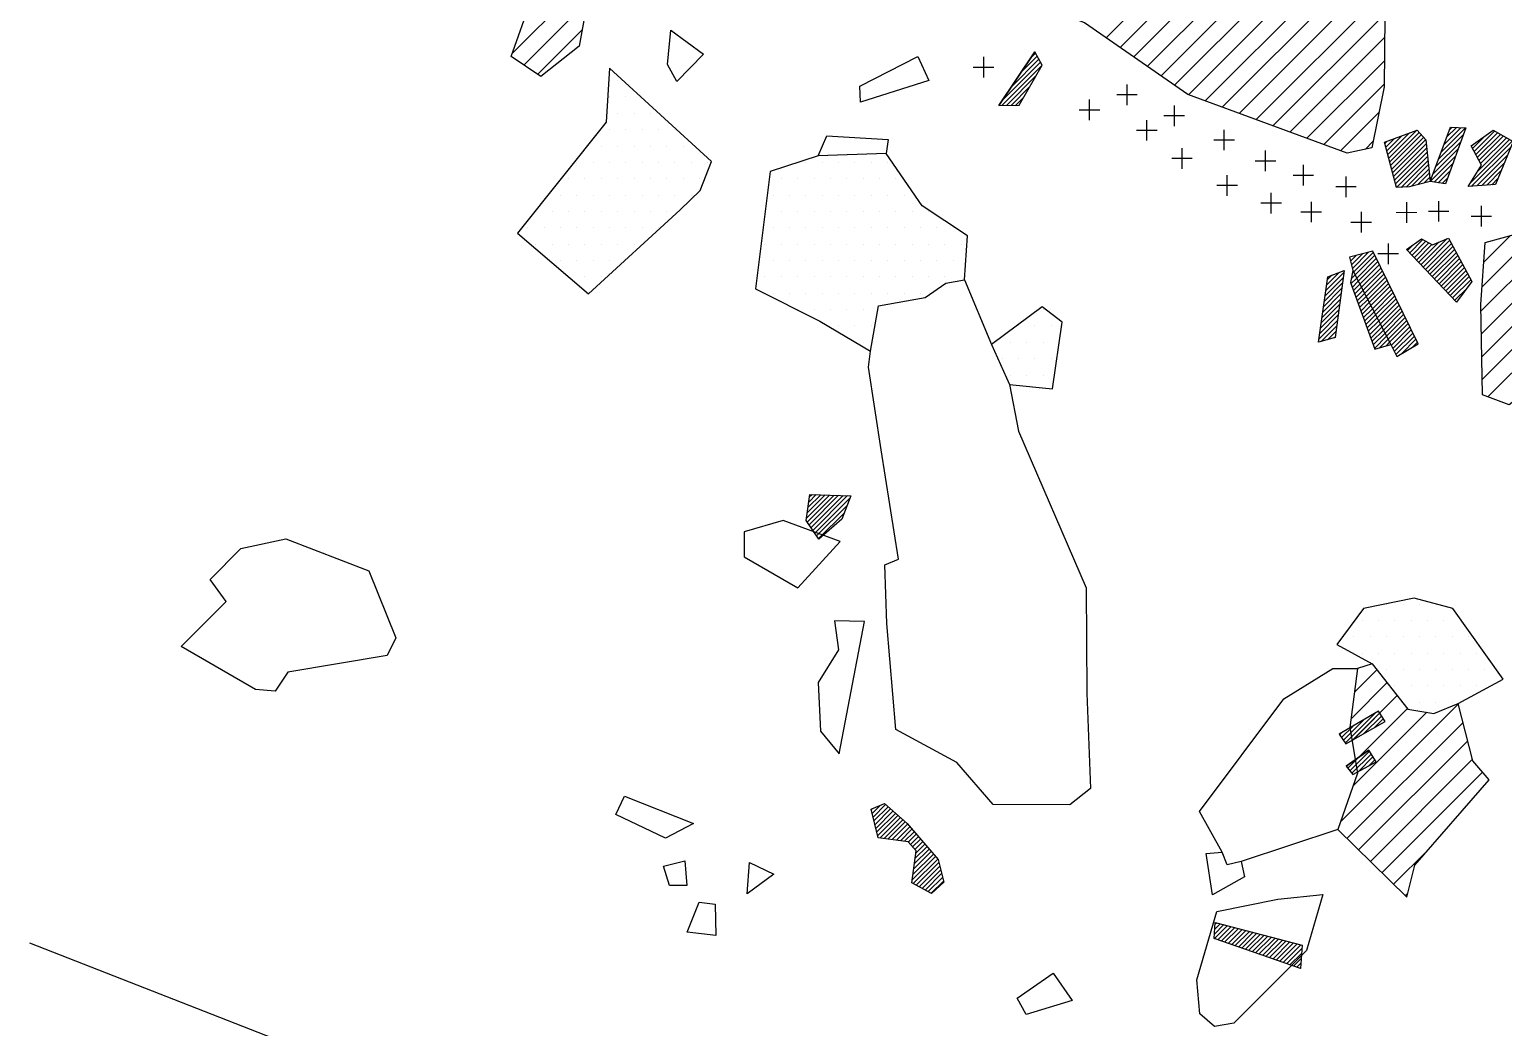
# Model space of a CAD drawing. Header units: metres. Extents: x -2.03 to 0.57, y -19.87 to -14.8.
# Drawn here: x -1.974 to -0.848, y -18.649 to -17.886 of the extents above; entities that cross this region are included whole.
import ezdxf

# ---------------------------------------------------------------- set-up
doc = ezdxf.new("R2010")
doc.units = ezdxf.units.M
doc.header["$LTSCALE"] = 25
doc.header["$MEASUREMENT"] = 0
doc.layers.get('0').update_dxf_attribs({"linetype": 'CONTINUOUS'})
for name, color, linetype in [('BEFUND', 1, 'CONTINUOUS'), ('FEUER', 1, 'CONTINUOUS'), ('KNOCHEN', 2, 'CONTINUOUS'), ('KNOCHENSCHRAFF', 2, 'CONTINUOUS'), ('STEINE', 4, 'CONTINUOUS'), ('STEINESCHRAFF', 4, 'CONTINUOUS')]:
    doc.layers.add(name, color=color, linetype=linetype)

# ---------------------------------------------------------------- blocks, each defined once
blk = doc.blocks.new('*X3')
at = {"color": 0}
for p, q in [((-152.5, -1792.5), (-152.5, -1792.5)), ((-153.125, -1793.75), (-153.125, -1793.75)), ((-151.875, -1793.75), (-151.875, -1793.75)), ((-152.5, -1795), (-152.5, -1795)), ((-151.25, -1795), (-151.25, -1795)), ((-150, -1795), (-150, -1795)), ((-153.125, -1796.25), (-153.125, -1796.25)), ((-151.875, -1796.25), (-151.875, -1796.25)), ((-150.625, -1796.25), (-150.625, -1796.25)), ((-149.375, -1796.25), (-149.375, -1796.25)), ((-148.125, -1796.25), (-148.125, -1796.25)), ((-153.75, -1797.5), (-153.75, -1797.5)), ((-152.5, -1797.5), (-152.5, -1797.5)), ((-151.25, -1797.5), (-151.25, -1797.5)), ((-150, -1797.5), (-150, -1797.5)), ((-148.75, -1797.5), (-148.75, -1797.5)), ((-147.5, -1797.5), (-147.5, -1797.5)), ((-155.625, -1798.75), (-155.625, -1798.75)), ((-154.375, -1798.75), (-154.375, -1798.75)), ((-153.125, -1798.75), (-153.125, -1798.75)), ((-151.875, -1798.75), (-151.875, -1798.75)), ((-150.625, -1798.75), (-150.625, -1798.75)), ((-149.375, -1798.75), (-149.375, -1798.75)), ((-148.125, -1798.75), (-148.125, -1798.75)), ((-146.875, -1798.75), (-146.875, -1798.75)), ((-145.625, -1798.75), (-145.625, -1798.75)), ((-138.125, -1798.75), (-138.125, -1798.75)), ((-136.875, -1798.75), (-136.875, -1798.75)), ((-135.625, -1798.75), (-135.625, -1798.75)), ((-134.375, -1798.75), (-134.375, -1798.75)), ((-133.125, -1798.75), (-133.125, -1798.75)), ((-131.875, -1798.75), (-131.875, -1798.75)), ((-156.25, -1800), (-156.25, -1800)), ((-155, -1800), (-155, -1800)), ((-153.75, -1800), (-153.75, -1800)), ((-152.5, -1800), (-152.5, -1800)), ((-151.25, -1800), (-151.25, -1800)), ((-150, -1800), (-150, -1800)), ((-148.75, -1800), (-148.75, -1800)), ((-147.5, -1800), (-147.5, -1800)), ((-146.25, -1800), (-146.25, -1800)), ((-140, -1800), (-140, -1800)), ((-138.75, -1800), (-138.75, -1800)), ((-137.5, -1800), (-137.5, -1800)), ((-136.25, -1800), (-136.25, -1800)), ((-135, -1800), (-135, -1800)), ((-133.75, -1800), (-133.75, -1800)), ((-132.5, -1800), (-132.5, -1800)), ((-131.25, -1800), (-131.25, -1800)), ((-156.875, -1801.25), (-156.875, -1801.25)), ((-155.625, -1801.25), (-155.625, -1801.25)), ((-154.375, -1801.25), (-154.375, -1801.25)), ((-153.125, -1801.25), (-153.125, -1801.25)), ((-151.875, -1801.25), (-151.875, -1801.25)), ((-150.625, -1801.25), (-150.625, -1801.25)), ((-149.375, -1801.25), (-149.375, -1801.25)), ((-148.125, -1801.25), (-148.125, -1801.25)), ((-146.875, -1801.25), (-146.875, -1801.25)), ((-140.625, -1801.25), (-140.625, -1801.25)), ((-139.375, -1801.25), (-139.375, -1801.25)), ((-138.125, -1801.25), (-138.125, -1801.25)), ((-136.875, -1801.25), (-136.875, -1801.25)), ((-135.625, -1801.25), (-135.625, -1801.25)), ((-134.375, -1801.25), (-134.375, -1801.25)), ((-133.125, -1801.25), (-133.125, -1801.25)), ((-131.875, -1801.25), (-131.875, -1801.25)), ((-130.625, -1801.25), (-130.625, -1801.25)), ((-158.75, -1802.5), (-158.75, -1802.5)), ((-157.5, -1802.5), (-157.5, -1802.5)), ((-156.25, -1802.5), (-156.25, -1802.5)), ((-155, -1802.5), (-155, -1802.5)), ((-153.75, -1802.5), (-153.75, -1802.5)), ((-152.5, -1802.5), (-152.5, -1802.5)), ((-151.25, -1802.5), (-151.25, -1802.5)), ((-150, -1802.5), (-150, -1802.5)), ((-148.75, -1802.5), (-148.75, -1802.5)), ((-140, -1802.5), (-140, -1802.5)), ((-138.75, -1802.5), (-138.75, -1802.5)), ((-137.5, -1802.5), (-137.5, -1802.5)), ((-136.25, -1802.5), (-136.25, -1802.5)), ((-135, -1802.5), (-135, -1802.5)), ((-133.75, -1802.5), (-133.75, -1802.5)), ((-132.5, -1802.5), (-132.5, -1802.5)), ((-131.25, -1802.5), (-131.25, -1802.5)), ((-130, -1802.5), (-130, -1802.5)), ((-128.75, -1802.5), (-128.75, -1802.5)), ((-159.375, -1803.75), (-159.375, -1803.75)), ((-158.125, -1803.75), (-158.125, -1803.75)), ((-156.875, -1803.75), (-156.875, -1803.75)), ((-155.625, -1803.75), (-155.625, -1803.75)), ((-154.375, -1803.75), (-154.375, -1803.75)), ((-153.125, -1803.75), (-153.125, -1803.75)), ((-151.875, -1803.75), (-151.875, -1803.75)), ((-150.625, -1803.75), (-150.625, -1803.75)), ((-149.375, -1803.75), (-149.375, -1803.75)), ((-140.625, -1803.75), (-140.625, -1803.75)), ((-139.375, -1803.75), (-139.375, -1803.75)), ((-138.125, -1803.75), (-138.125, -1803.75)), ((-136.875, -1803.75), (-136.875, -1803.75)), ((-135.625, -1803.75), (-135.625, -1803.75)), ((-134.375, -1803.75), (-134.375, -1803.75)), ((-133.125, -1803.75), (-133.125, -1803.75)), ((-131.875, -1803.75), (-131.875, -1803.75)), ((-130.625, -1803.75), (-130.625, -1803.75)), ((-129.375, -1803.75), (-129.375, -1803.75)), ((-128.125, -1803.75), (-128.125, -1803.75)), ((-126.875, -1803.75), (-126.875, -1803.75)), ((-158.75, -1805), (-158.75, -1805)), ((-157.5, -1805), (-157.5, -1805)), ((-156.25, -1805), (-156.25, -1805)), ((-155, -1805), (-155, -1805)), ((-153.75, -1805), (-153.75, -1805)), ((-152.5, -1805), (-152.5, -1805)), ((-151.25, -1805), (-151.25, -1805)), ((-141.25, -1805), (-141.25, -1805)), ((-140, -1805), (-140, -1805)), ((-138.75, -1805), (-138.75, -1805)), ((-137.5, -1805), (-137.5, -1805)), ((-136.25, -1805), (-136.25, -1805)), ((-135, -1805), (-135, -1805)), ((-133.75, -1805), (-133.75, -1805)), ((-132.5, -1805), (-132.5, -1805)), ((-131.25, -1805), (-131.25, -1805)), ((-130, -1805), (-130, -1805)), ((-128.75, -1805), (-128.75, -1805)), ((-127.5, -1805), (-127.5, -1805)), ((-126.25, -1805), (-126.25, -1805)), ((-156.875, -1806.25), (-156.875, -1806.25)), ((-155.625, -1806.25), (-155.625, -1806.25)), ((-154.375, -1806.25), (-154.375, -1806.25)), ((-153.125, -1806.25), (-153.125, -1806.25)), ((-140.625, -1806.25), (-140.625, -1806.25)), ((-139.375, -1806.25), (-139.375, -1806.25)), ((-138.125, -1806.25), (-138.125, -1806.25)), ((-136.875, -1806.25), (-136.875, -1806.25)), ((-135.625, -1806.25), (-135.625, -1806.25)), ((-134.375, -1806.25), (-134.375, -1806.25)), ((-133.125, -1806.25), (-133.125, -1806.25)), ((-131.875, -1806.25), (-131.875, -1806.25)), ((-130.625, -1806.25), (-130.625, -1806.25)), ((-129.375, -1806.25), (-129.375, -1806.25)), ((-128.125, -1806.25), (-128.125, -1806.25)), ((-126.875, -1806.25), (-126.875, -1806.25)), ((-155, -1807.5), (-155, -1807.5)), ((-153.75, -1807.5), (-153.75, -1807.5)), ((-141.25, -1807.5), (-141.25, -1807.5)), ((-140, -1807.5), (-140, -1807.5)), ((-138.75, -1807.5), (-138.75, -1807.5)), ((-137.5, -1807.5), (-137.5, -1807.5)), ((-136.25, -1807.5), (-136.25, -1807.5)), ((-135, -1807.5), (-135, -1807.5)), ((-133.75, -1807.5), (-133.75, -1807.5)), ((-132.5, -1807.5), (-132.5, -1807.5)), ((-131.25, -1807.5), (-131.25, -1807.5)), ((-130, -1807.5), (-130, -1807.5)), ((-128.75, -1807.5), (-128.75, -1807.5)), ((-127.5, -1807.5), (-127.5, -1807.5)), ((-126.25, -1807.5), (-126.25, -1807.5)), ((-140.625, -1808.75), (-140.625, -1808.75)), ((-139.375, -1808.75), (-139.375, -1808.75)), ((-138.125, -1808.75), (-138.125, -1808.75)), ((-136.875, -1808.75), (-136.875, -1808.75)), ((-135.625, -1808.75), (-135.625, -1808.75)), ((-134.375, -1808.75), (-134.375, -1808.75)), ((-133.125, -1808.75), (-133.125, -1808.75)), ((-131.875, -1808.75), (-131.875, -1808.75)), ((-130.625, -1808.75), (-130.625, -1808.75)), ((-129.375, -1808.75), (-129.375, -1808.75)), ((-138.75, -1810), (-138.75, -1810)), ((-137.5, -1810), (-137.5, -1810)), ((-136.25, -1810), (-136.25, -1810)), ((-135, -1810), (-135, -1810)), ((-133.75, -1810), (-133.75, -1810)), ((-120, -1810), (-120, -1810)), ((-135.625, -1811.25), (-135.625, -1811.25)), ((-134.375, -1811.25), (-134.375, -1811.25)), ((-133.125, -1811.25), (-133.125, -1811.25)), ((-121.875, -1811.25), (-121.875, -1811.25)), ((-120.625, -1811.25), (-120.625, -1811.25)), ((-119.375, -1811.25), (-119.375, -1811.25)), ((-133.75, -1812.5), (-133.75, -1812.5)), ((-122.5, -1812.5), (-122.5, -1812.5)), ((-121.25, -1812.5), (-121.25, -1812.5)), ((-120, -1812.5), (-120, -1812.5)), ((-123.125, -1813.75), (-123.125, -1813.75)), ((-121.875, -1813.75), (-121.875, -1813.75)), ((-120.625, -1813.75), (-120.625, -1813.75)), ((-119.375, -1813.75), (-119.375, -1813.75)), ((-122.5, -1815), (-122.5, -1815)), ((-121.25, -1815), (-121.25, -1815)), ((-120, -1815), (-120, -1815)), ((-93.75, -1832.5), (-93.75, -1832.5)), ((-92.5, -1832.5), (-92.5, -1832.5)), ((-91.25, -1832.5), (-91.25, -1832.5)), ((-90, -1832.5), (-90, -1832.5)), ((-95.625, -1833.75), (-95.625, -1833.75)), ((-94.375, -1833.75), (-94.375, -1833.75)), ((-93.125, -1833.75), (-93.125, -1833.75)), ((-91.875, -1833.75), (-91.875, -1833.75)), ((-90.625, -1833.75), (-90.625, -1833.75)), ((-89.375, -1833.75), (-89.375, -1833.75)), ((-88.125, -1833.75), (-88.125, -1833.75)), ((-96.25, -1835), (-96.25, -1835)), ((-95, -1835), (-95, -1835)), ((-93.75, -1835), (-93.75, -1835)), ((-92.5, -1835), (-92.5, -1835)), ((-91.25, -1835), (-91.25, -1835)), ((-90, -1835), (-90, -1835)), ((-88.75, -1835), (-88.75, -1835)), ((-87.5, -1835), (-87.5, -1835)), ((-95.625, -1836.25), (-95.625, -1836.25)), ((-94.375, -1836.25), (-94.375, -1836.25)), ((-93.125, -1836.25), (-93.125, -1836.25)), ((-91.875, -1836.25), (-91.875, -1836.25)), ((-90.625, -1836.25), (-90.625, -1836.25)), ((-89.375, -1836.25), (-89.375, -1836.25)), ((-88.125, -1836.25), (-88.125, -1836.25)), ((-86.875, -1836.25), (-86.875, -1836.25)), ((-93.75, -1837.5), (-93.75, -1837.5)), ((-92.5, -1837.5), (-92.5, -1837.5)), ((-91.25, -1837.5), (-91.25, -1837.5)), ((-90, -1837.5), (-90, -1837.5)), ((-88.75, -1837.5), (-88.75, -1837.5)), ((-87.5, -1837.5), (-87.5, -1837.5)), ((-86.25, -1837.5), (-86.25, -1837.5)), ((-93.125, -1838.75), (-93.125, -1838.75)), ((-91.875, -1838.75), (-91.875, -1838.75)), ((-90.625, -1838.75), (-90.625, -1838.75)), ((-89.375, -1838.75), (-89.375, -1838.75)), ((-88.125, -1838.75), (-88.125, -1838.75)), ((-86.875, -1838.75), (-86.875, -1838.75)), ((-92.5, -1840), (-92.5, -1840)), ((-91.25, -1840), (-91.25, -1840)), ((-90, -1840), (-90, -1840)), ((-88.75, -1840), (-88.75, -1840))]:
    blk.add_line(p, q, dxfattribs=at)
blk = doc.blocks.new('*X11')
at = {"color": 0}
for p, q in [((-120.98, -1790.81), (-120.58, -1790.41)), ((-123.15, -1794.4), (-120.07, -1791.32)), ((-123.11, -1794), (-120.2, -1791.09)), ((-122.4, -1792.94), (-120.33, -1790.87)), ((-121.69, -1791.88), (-120.45, -1790.64)), ((-122.8, -1794.4), (-120.55, -1792.15)), ((-122.44, -1794.4), (-121.04, -1792.99)), ((-122.09, -1794.39), (-121.52, -1793.83)), ((-89.6, -1797.97), (-87.74, -1796.11)), ((-89.38, -1797.4), (-88.08, -1796.1)), ((-89.17, -1796.83), (-88.42, -1796.08)), ((-88.96, -1796.27), (-88.76, -1796.07)), ((-93.9, -1797.32), (-93.71, -1797.13)), ((-93.82, -1797.6), (-93.15, -1796.92)), ((-93.75, -1797.87), (-92.59, -1796.71)), ((-93.67, -1798.15), (-92.02, -1796.5)), ((-93.6, -1798.43), (-91.46, -1796.29)), ((-93.52, -1798.71), (-91.27, -1796.46)), ((-93.45, -1798.99), (-91.11, -1796.65)), ((-93.37, -1799.27), (-90.94, -1796.84)), ((-93.3, -1799.54), (-90.78, -1797.03)), ((-90.03, -1799.1), (-88.09, -1797.17)), ((-89.81, -1798.54), (-87.89, -1796.61)), ((-87.37, -1800.33), (-84.16, -1797.12)), ((-87.19, -1797.68), (-86.29, -1796.78)), ((-87.07, -1797.91), (-85.51, -1796.36)), ((-86.95, -1798.15), (-85.29, -1796.49)), ((-86.83, -1798.38), (-85.06, -1796.61)), ((-86.8, -1799.41), (-84.38, -1796.99)), ((-86.7, -1798.61), (-84.84, -1796.74)), ((-86.58, -1798.84), (-84.61, -1796.87)), ((-93.22, -1799.82), (-90.73, -1797.34)), ((-93.15, -1800.1), (-90.7, -1797.66)), ((-93.07, -1800.38), (-90.67, -1797.98)), ((-93, -1800.66), (-90.64, -1798.3)), ((-90.42, -1800.21), (-88.5, -1798.28)), ((-90.24, -1799.67), (-88.29, -1797.72)), ((-87.26, -1800.58), (-84.25, -1797.57)), ((-86.87, -1800.55), (-84.5, -1798.17)), ((-92.64, -1800.66), (-90.6, -1798.62)), ((-92.27, -1800.64), (-90.57, -1798.94)), ((-91.85, -1800.58), (-90.54, -1799.26)), ((-90.12, -1800.26), (-88.7, -1798.83)), ((-89.82, -1800.31), (-88.9, -1799.39)), ((-86.49, -1800.52), (-84.75, -1798.78)), ((-86.11, -1800.49), (-85, -1799.38)), ((-91.37, -1800.45), (-90.5, -1799.58)), ((-90.89, -1800.32), (-90.47, -1799.9)), ((-89.52, -1800.36), (-89.1, -1799.95)), ((-85.72, -1800.46), (-85.26, -1799.99)), ((-92.18, -1805.5), (-91.73, -1805.05)), ((-92, -1805.68), (-90.98, -1804.65)), ((-91.83, -1805.86), (-90.75, -1804.78)), ((-91.66, -1806.04), (-90.53, -1804.91)), ((-91.48, -1806.22), (-90.3, -1805.03)), ((-91.31, -1806.4), (-89.74, -1804.83)), ((-91.14, -1806.58), (-89.13, -1804.57)), ((-90.97, -1806.76), (-88.94, -1804.73)), ((-90.79, -1806.94), (-88.81, -1804.96)), ((-96.58, -1806.01), (-96.56, -1805.99)), ((-96.51, -1806.29), (-96.08, -1805.87)), ((-96.44, -1806.58), (-95.61, -1805.74)), ((-96.37, -1806.86), (-95.13, -1805.62)), ((-96.27, -1807.12), (-94.76, -1805.61)), ((-96.15, -1807.35), (-94.65, -1805.85)), ((-96.04, -1807.59), (-94.53, -1806.08)), ((-90.62, -1807.12), (-88.69, -1805.19)), ((-90.45, -1807.3), (-88.56, -1805.42)), ((-90.27, -1807.48), (-88.44, -1805.65)), ((-90.1, -1807.66), (-88.31, -1805.87)), ((-89.93, -1807.84), (-88.19, -1806.1)), ((-98.41, -1808.55), (-97, -1807.14)), ((-98.35, -1808.13), (-97.38, -1807.17)), ((-98.29, -1807.72), (-97.94, -1807.37)), ((-96.47, -1807.66), (-96.15, -1807.35)), ((-96.37, -1807.21), (-96.27, -1807.12)), ((-95.92, -1807.82), (-94.42, -1806.32)), ((-95.8, -1808.06), (-94.3, -1806.56)), ((-95.68, -1808.29), (-94.18, -1806.8)), ((-95.56, -1808.52), (-94.07, -1807.04)), ((-95.44, -1808.76), (-93.95, -1807.27)), ((-89.75, -1808.02), (-88.06, -1806.33)), ((-89.58, -1808.2), (-87.94, -1806.56)), ((-89.41, -1808.38), (-87.81, -1806.79)), ((-89.23, -1808.56), (-87.69, -1807.02)), ((-89.06, -1808.75), (-87.56, -1807.25)), ((-98.58, -1809.78), (-97.17, -1808.37)), ((-98.52, -1809.37), (-97.12, -1807.96)), ((-98.46, -1808.96), (-97.06, -1807.55)), ((-96.49, -1808.04), (-96.04, -1807.59)), ((-96.39, -1808.3), (-95.92, -1807.82)), ((-96.3, -1808.56), (-95.8, -1808.06)), ((-96.2, -1808.82), (-95.68, -1808.29)), ((-96.11, -1809.08), (-95.56, -1808.52)), ((-95.32, -1808.99), (-93.84, -1807.51)), ((-95.2, -1809.23), (-93.72, -1807.75)), ((-95.08, -1809.46), (-93.6, -1807.99)), ((-94.96, -1809.69), (-93.49, -1808.22)), ((-94.84, -1809.93), (-93.37, -1808.46)), ((-88.89, -1808.93), (-87.44, -1807.48)), ((-88.72, -1809.11), (-87.31, -1807.71)), ((-88.54, -1809.29), (-87.64, -1808.38)), ((-98.75, -1811.01), (-97.34, -1809.59)), ((-98.69, -1810.6), (-97.28, -1809.19)), ((-98.63, -1810.19), (-97.23, -1808.78)), ((-96.01, -1809.33), (-95.44, -1808.76)), ((-95.92, -1809.59), (-95.32, -1808.99)), ((-95.83, -1809.85), (-95.2, -1809.23)), ((-95.73, -1810.11), (-95.08, -1809.46)), ((-94.72, -1810.16), (-93.26, -1808.7)), ((-94.6, -1810.4), (-93.14, -1808.94)), ((-94.48, -1810.63), (-93.03, -1809.17)), ((-94.36, -1810.86), (-92.91, -1809.41)), ((-94.24, -1811.1), (-92.79, -1809.65)), ((-98.86, -1811.83), (-97.45, -1810.41)), ((-98.8, -1811.42), (-97.39, -1810)), ((-95.64, -1810.37), (-94.96, -1809.69)), ((-95.54, -1810.63), (-94.84, -1809.93)), ((-95.45, -1810.89), (-94.72, -1810.16)), ((-95.35, -1811.15), (-94.6, -1810.4)), ((-95.26, -1811.41), (-94.48, -1810.63)), ((-94.12, -1811.33), (-92.68, -1809.89)), ((-94, -1811.57), (-92.56, -1810.12)), ((-93.88, -1811.8), (-92.45, -1810.36)), ((-93.76, -1812.03), (-92.33, -1810.6)), ((-98.92, -1812.24), (-97.5, -1810.82)), ((-98.76, -1812.44), (-97.56, -1811.23)), ((-98.27, -1812.3), (-97.61, -1811.64)), ((-95.16, -1811.66), (-94.36, -1810.86)), ((-95.07, -1811.92), (-94.24, -1811.1)), ((-94.97, -1812.18), (-94.12, -1811.33)), ((-94.88, -1812.44), (-94, -1811.57)), ((-94.78, -1812.7), (-93.88, -1811.8)), ((-93.64, -1812.27), (-92.21, -1810.84)), ((-93.53, -1812.5), (-92.1, -1811.07)), ((-93.41, -1812.74), (-91.98, -1811.31)), ((-93.29, -1812.97), (-91.87, -1811.55)), ((-93.17, -1813.21), (-91.75, -1811.79)), ((-97.78, -1812.16), (-97.67, -1812.05)), ((-94.69, -1812.96), (-93.76, -1812.03)), ((-94.3, -1812.92), (-93.64, -1812.27)), ((-93.8, -1812.77), (-93.53, -1812.5)), ((-93.05, -1813.44), (-91.63, -1812.02)), ((-92.63, -1813.38), (-91.52, -1812.26)), ((-91.75, -1812.85), (-91.4, -1812.5)), ((-138.08, -1825.94), (-136.31, -1824.17)), ((-138.02, -1825.54), (-136.65, -1824.16)), ((-138.02, -1826.24), (-135.96, -1824.18)), ((-137.97, -1825.13), (-136.99, -1824.15)), ((-137.91, -1824.72), (-137.33, -1824.14)), ((-137.88, -1826.45), (-135.62, -1824.19)), ((-137.86, -1824.31), (-137.68, -1824.13)), ((-137.73, -1826.66), (-135.28, -1824.2)), ((-137.59, -1826.87), (-134.94, -1824.21)), ((-137.45, -1827.08), (-134.77, -1824.4)), ((-137.31, -1827.29), (-134.97, -1824.96)), ((-137.16, -1827.5), (-135.18, -1825.52)), ((-96.92, -1843.12), (-94.61, -1840.81)), ((-96.33, -1842.88), (-94.27, -1840.82)), ((-95.49, -1842.4), (-94.13, -1841.04)), ((-97.21, -1842.7), (-96.35, -1841.85)), ((-97.06, -1842.91), (-95.48, -1841.33)), ((-94.65, -1841.91), (-93.99, -1841.25)), ((-97.35, -1842.49), (-97.23, -1842.36)), ((-96.72, -1845.04), (-95.88, -1844.2)), ((-96.56, -1845.24), (-95.07, -1843.74)), ((-96.41, -1845.43), (-94.93, -1843.96)), ((-95.9, -1845.29), (-94.8, -1844.18)), ((-95.12, -1844.86), (-94.66, -1844.39)), ((-133.06, -1848.5), (-132.45, -1847.89)), ((-132.99, -1848.79), (-132.03, -1847.82)), ((-133.13, -1848.22), (-133.04, -1848.12)), ((-132.92, -1849.07), (-131.84, -1847.99)), ((-132.86, -1849.36), (-131.65, -1848.15)), ((-132.79, -1849.64), (-131.47, -1848.32)), ((-132.72, -1849.93), (-131.28, -1848.49)), ((-132.65, -1850.21), (-131.09, -1848.65)), ((-132.45, -1850.37), (-130.9, -1848.82)), ((-132.14, -1850.41), (-130.72, -1848.98)), ((-131.83, -1850.45), (-130.53, -1849.15)), ((-131.52, -1850.5), (-130.35, -1849.32)), ((-131.21, -1850.54), (-130.18, -1849.51)), ((-130.9, -1850.58), (-130.02, -1849.7)), ((-130.59, -1850.62), (-129.85, -1849.89)), ((-130.3, -1850.69), (-129.69, -1850.08)), ((-130.13, -1850.88), (-129.53, -1850.27)), ((-129.97, -1851.06), (-129.36, -1850.46)), ((-129.84, -1852.36), (-128.71, -1851.22)), ((-129.8, -1851.25), (-129.2, -1850.65)), ((-129.79, -1851.95), (-128.87, -1851.03)), ((-129.74, -1851.55), (-129.03, -1850.84)), ((-130, -1853.57), (-128.21, -1851.79)), ((-129.95, -1853.17), (-128.38, -1851.6)), ((-129.92, -1853.85), (-128.05, -1851.98)), ((-129.89, -1852.76), (-128.54, -1851.41)), ((-129.69, -1853.97), (-127.96, -1852.24)), ((-129.46, -1854.1), (-127.89, -1852.52)), ((-129.23, -1854.22), (-127.82, -1852.81)), ((-129.01, -1854.35), (-127.75, -1853.09)), ((-128.78, -1854.47), (-127.68, -1853.38)), ((-128.55, -1854.6), (-127.61, -1853.66)), ((-106.89, -1857.33), (-106.48, -1856.92)), ((-106.87, -1856.95), (-106.76, -1856.85)), ((-106.92, -1858.07), (-105.92, -1857.07)), ((-106.91, -1857.71), (-106.2, -1856.99)), ((-106.66, -1858.16), (-105.64, -1857.14)), ((-106.4, -1858.25), (-105.36, -1857.21)), ((-106.13, -1858.34), (-105.08, -1857.29)), ((-105.87, -1858.43), (-104.8, -1857.36)), ((-105.61, -1858.53), (-104.52, -1857.43)), ((-105.35, -1858.62), (-104.24, -1857.51)), ((-105.08, -1858.71), (-103.96, -1857.58)), ((-104.82, -1858.8), (-103.68, -1857.65)), ((-104.56, -1858.89), (-103.4, -1857.73)), ((-104.3, -1858.98), (-103.12, -1857.8)), ((-104.03, -1859.07), (-102.83, -1857.87)), ((-103.77, -1859.16), (-102.55, -1857.95)), ((-103.51, -1859.25), (-102.27, -1858.02)), ((-103.24, -1859.34), (-101.99, -1858.09)), ((-102.98, -1859.44), (-101.71, -1858.17)), ((-102.72, -1859.53), (-101.43, -1858.24)), ((-102.46, -1859.62), (-101.15, -1858.31)), ((-102.19, -1859.71), (-100.87, -1858.39)), ((-101.93, -1859.8), (-100.59, -1858.46)), ((-101.67, -1859.89), (-100.31, -1858.53)), ((-101.41, -1859.98), (-100.23, -1858.81)), ((-101.14, -1860.07), (-100.26, -1859.19)), ((-100.88, -1860.16), (-100.28, -1859.57)), ((-100.62, -1860.25), (-100.31, -1859.95)), ((-100.36, -1860.35), (-100.34, -1860.33))]:
    blk.add_line(p, q, dxfattribs=at)
blk = doc.blocks.new('*X40')
at = {"color": 0}
for p, q in [((-115.17, -1789.24), (-100.85, -1774.93)), ((-114.12, -1789.97), (-99.65, -1775.49)), ((-113.08, -1790.69), (-98.82, -1776.44)), ((-112.04, -1791.42), (-98, -1777.38)), ((-110.99, -1792.14), (-97.17, -1778.32)), ((-109.95, -1792.86), (-96.35, -1779.26)), ((-108.9, -1793.58), (-95.52, -1780.2)), ((-107.61, -1794.06), (-94.7, -1781.14)), ((-106.31, -1794.53), (-93.87, -1782.09)), ((-105.02, -1795.01), (-93.86, -1783.85)), ((-103.73, -1795.48), (-93.88, -1785.63)), ((-102.44, -1795.96), (-93.9, -1787.42)), ((-101.15, -1796.43), (-93.91, -1789.2)), ((-99.85, -1796.91), (-93.93, -1790.98)), ((-98.56, -1797.39), (-93.94, -1792.77)), ((-97.27, -1797.86), (-94.35, -1794.94)), ((-95.37, -1797.73), (-94.8, -1797.16)), ((-86.56, -1810.13), (-81.45, -1805.02)), ((-86.47, -1808.28), (-82.71, -1804.52)), ((-86.34, -1806.38), (-84.3, -1804.34)), ((-86.52, -1811.86), (-80.19, -1805.53)), ((-86.49, -1813.6), (-78.92, -1806.03)), ((-86.46, -1815.33), (-78.74, -1807.62)), ((-86.02, -1816.66), (-78.64, -1809.29)), ((-96.21, -1839.23), (-94.49, -1837.51)), ((-96.47, -1841.26), (-93.72, -1838.5)), ((-96.39, -1842.94), (-92.94, -1839.49)), ((-97.29, -1849.14), (-88.29, -1840.15)), ((-96.33, -1846.42), (-90.68, -1840.77)), ((-96.14, -1844.46), (-92.16, -1840.48)), ((-96.79, -1850.41), (-87.92, -1841.55)), ((-95.9, -1851.29), (-87.56, -1842.95)), ((-95, -1852.16), (-87.19, -1844.35)), ((-94.11, -1853.04), (-86.42, -1845.35)), ((-93.22, -1853.91), (-90.62, -1851.31)), ((-92.33, -1854.79), (-92.14, -1854.6))]:
    blk.add_line(p, q, dxfattribs=at)
blk = doc.blocks.new('*X41')
at = {"color": 0}
for p, q in [((-160.56, -1790.44), (-155.33, -1785.21)), ((-159.66, -1791.31), (-155.02, -1786.67)), ((-158.61, -1792.02), (-155.22, -1788.63))]:
    blk.add_line(p, q, dxfattribs=at)
blk = doc.blocks.new('LB')
at = {"layer": 'FEUER', "const_width": 0.1}
for points in [[(0, 0), (0, -1.6)], [(-0.8, -0.8), (0.8, -0.8)]]:
    blk.add_lwpolyline(points, dxfattribs=at)

msp = doc.modelspace()

# ---------------------------------------------------------------- linework, layer by layer
at = {"layer": 'BEFUND'}
msp.add_lwpolyline([(-1.9744, -18.5839), (-1.7648, -18.6658), (-1.5698, -18.7991), (-1.4637, -18.8144), (-1.394, -18.8859), (-1.2957, -18.972), (-1.2577, -19.0171)], dxfattribs=at)
at = {"layer": 'KNOCHEN'}
for points in [[(-1.2338, -17.944), (-1.2064, -17.9031), (-1.2064, -17.9031), (-1.2338, -17.944), (-1.2338, -17.944), (-1.2184, -17.9439), (-1.2007, -17.9132), (-1.2064, -17.9031)], [(-0.9044, -18.0021), (-0.8888, -17.9607), (-0.8771, -17.9611), (-0.8927, -18.004), (-0.9044, -18.0021)], [(-0.9299, -18.0068), (-0.9393, -17.9721), (-0.9143, -17.9628), (-0.9076, -17.9704), (-0.9044, -18.0021), (-0.9202, -18.0062), (-0.9299, -18.0068)], [(-0.8753, -18.006), (-0.8652, -17.9896), (-0.8729, -17.9749), (-0.8561, -17.963), (-0.8408, -17.9716), (-0.8544, -18.0044), (-0.8753, -18.006)], [(-0.8841, -18.0943), (-0.9225, -18.0542), (-0.9108, -18.046), (-0.9026, -18.0505), (-0.8904, -18.0453), (-0.8724, -18.0784), (-0.8841, -18.0943)], [(-0.9659, -18.06), (-0.9633, -18.0702), (-0.9344, -18.1267), (-0.9298, -18.1358), (-0.9135, -18.1261), (-0.948, -18.0553), (-0.9659, -18.06)], [(-0.9895, -18.1249), (-0.9826, -18.0749), (-0.9699, -18.0702), (-0.9768, -18.1213), (-0.9895, -18.1249)], [(-0.9633, -18.0702), (-0.9652, -18.0794), (-0.9466, -18.1303), (-0.9344, -18.1267)], [(-1.3714, -18.2754), (-1.381, -18.2611), (-1.3783, -18.2412), (-1.347, -18.2422), (-1.3537, -18.2602), (-1.3714, -18.2754)], [(-0.9687, -18.4319), (-0.9386, -18.4146), (-0.9437, -18.4067), (-0.9738, -18.4245), (-0.9687, -18.4319)], [(-0.9684, -18.4488), (-0.9512, -18.4366), (-0.9512, -18.4366), (-0.9684, -18.4488), (-0.9634, -18.4552), (-0.9456, -18.4455), (-0.9512, -18.4366)], [(-1.3003, -18.5379), (-1.2971, -18.5135), (-1.3032, -18.5066), (-1.3261, -18.5035), (-1.3314, -18.4817), (-1.3211, -18.4775), (-1.3039, -18.4927), (-1.2801, -18.5202), (-1.2759, -18.5375), (-1.2852, -18.5461), (-1.3003, -18.5379)], [(-1.0694, -18.5806), (-1.0686, -18.5682), (-1.0022, -18.5856), (-1.0034, -18.6035), (-1.0694, -18.5806)]]:
    msp.add_lwpolyline(points, dxfattribs=at)
at = {"layer": 'STEINE'}
for points in [[(-1.6063, -17.9066), (-1.5908, -17.8626), (-1.591, -17.8193), (-1.6069, -17.7948), (-1.6219, -17.7556), (-1.6031, -17.7382), (-1.5873, -17.7427), (-1.5788, -17.8044), (-1.5557, -17.8405), (-1.5494, -17.8706), (-1.5544, -17.8987), (-1.5838, -17.9218), (-1.6063, -17.9066)], [(-1.2117, -17.8628), (-1.2048, -17.8138), (-1.1168, -17.773), (-1.0026, -17.748), (-0.9385, -17.8211), (-0.9395, -17.9298), (-0.9489, -17.9763), (-0.9678, -17.9804), (-1.0894, -17.9356), (-1.1683, -17.8809), (-1.2117, -17.8628)], [(-1.4797, -17.9258), (-1.4869, -17.9126), (-1.4845, -17.8866), (-1.4594, -17.9048), (-1.4797, -17.9258)], [(-1.462, -18.0089), (-1.4534, -17.9869), (-1.5313, -17.9154), (-1.5337, -17.9567), (-1.6016, -18.0417), (-1.5473, -18.0879), (-1.4772, -18.0238), (-1.462, -18.0089)], [(-1.3394, -17.9415), (-1.3399, -17.9292), (-1.2957, -17.9066), (-1.2874, -17.9249), (-1.3394, -17.9415)], [(-1.3718, -17.9824), (-1.3653, -17.9671), (-1.3183, -17.9699), (-1.3198, -17.9806)], [(-1.2601, -18.0773), (-1.2577, -18.0436), (-1.2925, -18.0208), (-1.3198, -17.9806), (-1.3718, -17.9824), (-1.4085, -17.9944), (-1.4198, -18.0842), (-1.3707, -18.1089), (-1.3318, -18.1317)], [(-0.7855, -18.1086), (-0.7899, -18.1484), (-0.8246, -18.1578), (-0.8439, -18.1727), (-0.8643, -18.1651), (-0.8657, -18.0962), (-0.8624, -18.0488), (-0.8364, -18.0415), (-0.7883, -18.0607), (-0.7855, -18.1086)], [(-1.3318, -18.1317), (-1.3258, -18.097), (-1.2902, -18.0907), (-1.2744, -18.0799), (-1.2601, -18.0773), (-1.2395, -18.1267), (-1.2256, -18.1572), (-1.2187, -18.1929), (-1.1671, -18.3125), (-1.1667, -18.3931), (-1.1638, -18.466), (-1.1796, -18.4784), (-1.2382, -18.4782), (-1.2659, -18.4461), (-1.3125, -18.4209), (-1.3195, -18.3398), (-1.3208, -18.2949), (-1.3106, -18.2908), (-1.3238, -18.2072), (-1.3333, -18.144), (-1.3318, -18.1317)], [(-1.2256, -18.1572), (-1.1929, -18.1606), (-1.1855, -18.1096), (-1.2008, -18.0979), (-1.2395, -18.1267)], [(-1.355, -18.2772), (-1.3985, -18.2611), (-1.4285, -18.2699), (-1.4284, -18.2888), (-1.3875, -18.3126), (-1.355, -18.2772)], [(-1.8018, -18.3903), (-1.8585, -18.3574), (-1.8242, -18.323), (-1.8364, -18.3063), (-1.8128, -18.2826), (-1.8128, -18.2826), (-1.7786, -18.2751), (-1.7151, -18.2995), (-1.6945, -18.3509), (-1.7012, -18.3644), (-1.7771, -18.377), (-1.7868, -18.3916), (-1.8018, -18.3903)], [(-0.9756, -18.3559), (-0.9485, -18.3706), (-0.9213, -18.4052), (-0.9014, -18.4086), (-0.883, -18.4009), (-0.8485, -18.3823), (-0.887, -18.3285), (-0.9166, -18.3204), (-0.9553, -18.3283), (-0.9756, -18.3559)], [(-1.3558, -18.4395), (-1.3364, -18.3383), (-1.3593, -18.3379), (-1.3562, -18.3599), (-1.3719, -18.3849), (-1.3701, -18.4222), (-1.3558, -18.4395)], [(-1.0595, -18.5242), (-1.0631, -18.5145), (-1.0806, -18.4835), (-1.0162, -18.3975), (-0.9786, -18.3743), (-0.9597, -18.3742), (-0.9656, -18.4192), (-0.9598, -18.4543), (-0.9749, -18.4972), (-1.0488, -18.5216), (-1.0595, -18.5242)], [(-0.9485, -18.3706), (-0.9597, -18.3742)], [(-0.9749, -18.4972), (-0.9221, -18.549), (-0.9161, -18.5245), (-0.8593, -18.4594), (-0.8716, -18.4447), (-0.883, -18.4009)], [(-1.4886, -18.5039), (-1.5264, -18.4857), (-1.5199, -18.4719), (-1.4672, -18.4926), (-1.4886, -18.5039)], [(-1.4854, -18.5401), (-1.49, -18.5253), (-1.4737, -18.5212), (-1.4721, -18.54), (-1.4854, -18.5401)], [(-1.4261, -18.5464), (-1.4261, -18.5464), (-1.4242, -18.5224), (-1.4058, -18.5315), (-1.4261, -18.5464)], [(-1.0488, -18.5216), (-1.0462, -18.5333), (-1.0706, -18.5472), (-1.0753, -18.5156), (-1.0631, -18.5145)], [(-1.0674, -18.5599), (-1.0206, -18.5505), (-0.9864, -18.5468), (-0.9989, -18.5897), (-1.0543, -18.6451), (-1.069, -18.6477), (-1.0803, -18.6381), (-1.0825, -18.6121), (-1.0674, -18.5599)], [(-1.45, -18.5782), (-1.4719, -18.5757), (-1.4628, -18.5527), (-1.4506, -18.5542), (-1.45, -18.5782)], [(-1.213, -18.6387), (-1.2197, -18.626), (-1.1922, -18.607), (-1.1778, -18.6278), (-1.213, -18.6387)]]:
    msp.add_lwpolyline(points, dxfattribs=at)

# ---------------------------------------------------------------- block references
at = {"layer": 'FEUER', "xscale": 0.01, "yscale": 0.01, "zscale": 0.01}
for name, p in [('*X41', (0, 0)), ('*X40', (0, 0)), ('LB', (-1.2455, -17.9068)), ('LB', (-1.1359, -17.9278)), ('LB', (-1.1646, -17.9394)), ('LB', (-1.0998, -17.9439)), ('LB', (-1.1208, -17.955)), ('LB', (-1.0617, -17.9624)), ('LB', (-1.0939, -17.9765)), ('LB', (-1.0302, -17.9784)), ('LB', (-1.0012, -17.9893)), ('LB', (-1.0594, -17.9971)), ('LB', (-0.9686, -17.9981)), ('LB', (-1.0258, -18.0106)), ('LB', (-0.9952, -18.0174)), ('LB', (-0.9223, -18.0178)), ('LB', (-0.8978, -18.0169)), ('LB', (-0.957, -18.0252)), ('LB', (-0.8652, -18.0207)), ('LB', (-0.9363, -18.0493))]:
    msp.add_blockref(name, p, dxfattribs=at)
at = {"layer": 'KNOCHENSCHRAFF', "xscale": 0.01, "yscale": 0.01, "zscale": 0.01}
msp.add_blockref('*X11', (0, 0), dxfattribs=at)
at = {"layer": 'STEINESCHRAFF', "xscale": 0.01, "yscale": 0.01, "zscale": 0.01}
msp.add_blockref('*X3', (0, 0), dxfattribs=at)

doc.saveas('drawing.dxf')
